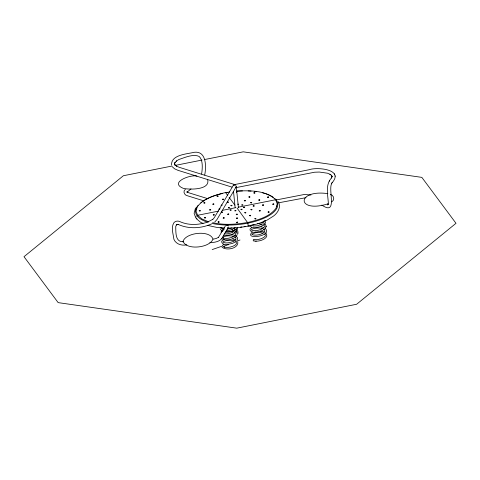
<?xml version="1.0" encoding="UTF-8"?>
<svg xmlns="http://www.w3.org/2000/svg" width="480" height="480" viewBox="0 0 480 480"><rect width="100%" height="100%" fill="white"/><g stroke="black" fill="none" stroke-linecap="round" stroke-linejoin="round"><path stroke-width="0.72" d="M227.742 195.552L225.576 192.54C215.352 195.048 203.94 197.958 197.268 206.778L196.05 211.164L197.598 215.304L201.81 218.898L208.392 221.724M225.42 192.72L229.71 191.958M255.306 232.122C259.17 231.762 264.66 230.916 266.07 226.698M266.1 226.332L265.74 224.958L264.684 223.794M266.058 226.866L266.112 226.158M256.212 241.14C260.214 241.428 270.12 238.074 265.698 232.908M197.154 215.868L197.598 215.292L218.568 211.11M201.612 174.006C202.488 168.486 203.13 160.002 199.152 156.456C193.314 153.678 185.01 157.5 178.836 159.516L176.298 161.148L176.532 160.908L174.84 162.786L175.008 162.45L174.486 164.322L174.504 163.554L175.164 165.312L174.768 164.67L176.592 166.236M204.702 175.032C206.376 166.686 206.562 150.606 194.106 152.304C187.404 154.044 170.88 154.602 171.582 165.018M264.084 222.114L263.424 223.158M187.146 192.504L187.146 191.736L187.398 192.396L186.984 191.766L188.604 192.714L207.918 198.72M237.414 239.826L237.588 237.87L236.166 236.028M235.686 187.692L314.622 172.218L319.35 172.05L327.6 173.226L330.222 174.402L329.94 174.204L331.758 175.764L331.392 175.11L332.052 176.868L332.1 176.094L331.578 177.996L331.758 177.666C325.098 184.41 327.852 194.592 328.32 202.872L327.816 204.618L328.05 204.342L327.45 204.876L328.14 204.57L327.39 204.684L327.768 204.69M195.528 207.954L194.112 213.312L195.834 218.04L196.092 216.522M236.994 235.236C233.82 239.772 226.29 241.158 221.478 238.698M329.25 181.206L329.424 180.894M235.956 187.194L216.954 219.57L214.806 221.922M225.252 226.182L218.388 237.48L218.634 237.252L216.048 238.554L213.096 239.148M228.234 227.502L221.652 238.722C218.844 242.16 213.9 242.358 209.838 242.748M220.902 232.05L223.116 230.64M221.922 230.394L221.508 231.816M187.182 192.132L190.992 188.886M185.382 189.288C182.55 191.268 184.41 195.336 187.446 195.768L204.078 200.934M222.426 245.364L223.872 244.386M235.194 227.532L231.444 229.752L226.464 230.802M264.006 224.688L265.398 222.978L265.644 221.562M235.494 229.362L233.766 230.628M235.896 231.06L237.462 229.242L237.558 227.262M236.658 192.744L236.334 192.312M221.286 212.25C223.152 211.23 222.594 213.372 221.244 212.328M236.058 241.506L232.824 243.27L228.75 244.224M263.898 224.778C259.944 227.256 253.998 229.062 249.792 226.284M331.794 201.816C335.13 199.92 333.858 195.024 330.27 194.412M234.918 210.522C234.408 211.794 237.6 210.078 235.074 210.462M251.706 227.688C247.164 229.62 252.504 233.328 255.39 232.122M252.222 232.152C243.516 240.222 273.324 236.334 265.194 228.348M262.452 223.95L257.496 225.786L253.224 226.032M222.912 229.608L224.148 229.044M211.716 223.872C201.312 228.528 188.856 229.212 178.338 224.49L178.638 224.556L176.766 224.502L177.072 224.352L176.256 224.97L176.49 224.736L175.728 226.56C175.92 232.356 175.128 241.956 183.15 241.806M207.822 221.964L212.874 219.288L212.628 219.516L214.35 217.602L233.31 185.292A1.632 1.434 30.4 0 1 235.818 185.382M328.29 203.754C296.448 213.78 295.998 189.162 327.84 193.626M231.744 227.982L227.178 229.182M224.142 239.61C218.268 241.218 224.106 246.162 227.784 244.332M212.184 249.582L222.612 245.988M236.52 241.2L240 240M232.266 231.312L228.69 232.188L225.192 232.248M223.464 217.746C221.904 218.712 225.918 218.04 223.842 217.692M259.506 210.576C257.94 211.536 261.954 210.87 259.884 210.522M206.592 222.462C197.358 225.144 187.986 225.402 179.394 221.406C177.498 220.722 175.236 221.13 173.904 222.72C170.76 227.622 173.292 233.97 173.88 239.244C175.89 244.254 181.896 245.946 186.822 244.818M248.556 226.176L258.504 223.596L267.078 220.116L273.6 215.994C277.836 212.898 281.634 206.538 278.082 201.522M171.912 166.062L123.372 175.74L24 256.698L58.164 302.628L236.754 328.164L356.628 304.26L456 223.302L421.836 177.372L243.246 151.836L204.27 159.606M175.59 165.33L202.062 160.05M222 205.632L221.622 205.686M210.042 209.61C208.008 210.3 212.052 210.288 210.426 209.592M222.18 210.39L235.92 207.648M238.092 207.228L275.688 199.734L276.228 200.1M253.626 205.692C251.67 206.238 255.276 206.568 254.178 205.704M278.298 202.866L305.988 197.664M227.382 245.004L223.44 246.384L224.088 246.984M225.996 231.492L229.8 231.288L233.16 231.924M227.394 235.848C224.208 236.328 220.998 237.66 223.2 237.972M248.352 226.206L237.63 227.748L227.484 228.114M237.84 204.63L238.602 204.27L237.882 204.024M222.078 247.23C226.248 250.872 238.818 248.664 237.798 241.764M227.754 201.99C229.548 201.792 227.64 203.238 227.13 202.308M219.66 209.34L218.82 209.082L220.134 208.818M227.346 235.854L228.354 235.776M196.926 176.106C191.052 174.204 168.864 182.34 183.168 188.304C189.144 189.822 210.732 190.128 207.606 179.448M236.658 191.028C249.84 190.554 265.458 190.008 275.688 199.734L277.236 203.868L276.018 208.254C269.346 217.074 257.94 219.99 247.71 222.492L248.238 225.906L248.01 225.594M196.314 208.986L196.662 208.974M276.63 206.064L276.972 206.046M228.33 235.776L231.18 235.872L234.246 236.682M254.412 241.08L255.39 241.14M255.288 241.14L256.296 241.14M221.982 205.08L221.016 205.326L221.436 205.686M257.616 223.494L262.014 224.166M224.328 233.808C228.852 234.708 237.816 230.844 234.498 228.342M254.628 239.556C258.642 240.48 268.194 236.568 264.72 234.078M224.58 227.97L216.582 227.352L207.792 225.432M231.324 234.36L235.566 235.638M223.944 229.302L221.532 228.492M260.508 231.108L264.252 232.026M223.392 235.218C227.898 235.836 238.092 234.384 236.31 228.012M197.04 218.856L196.302 218.61L200.682 222.366L203.034 223.386M261.048 226.758L263.742 227.496M223.104 229.026L223.77 229.164M232.512 230.01L234.768 230.67M212.646 222.654C224.19 225.33 236.256 224.412 247.836 222.456L247.95 223.068L237.09 208.104M223.008 230.736L221.124 230.088L220.14 228.672M223.566 238.098C228.102 239.682 239.262 235.548 234.348 232.458M224.454 247.11C228.876 248.628 239.274 244.8 235.782 241.818M231.852 229.992L234.48 230.802M232.752 239.01L236.076 240.18M233.67 228.69L234.642 228.972M261.498 222.438L262.482 222.714M262.416 228.66C258.438 226.674 247.182 229.686 252.99 230.442C257.208 231.72 267.276 227.736 263.82 225.066M262.914 233.178C259.398 231.762 253.344 232.74 251.862 234.21L251.94 234.396C255.954 236.916 268.848 232.59 263.682 229.17M310.95 195.024L304.416 194.46L276.222 199.956A1.632 0.348 78.7 0 1 276.558 200.37M234.06 240.936C230.238 238.992 219.6 241.758 224.088 242.622C227.958 244.002 239.1 240.516 235.272 237.264M234.474 184.488L179.244 167.322L176.298 166.056M231.954 187.11L178.056 170.358L174.582 168.81L172.248 166.728M223.038 237.918L223.71 238.146M223.932 246.93L224.604 247.158M263.232 222.972L262.38 222.678M222.552 228.846L221.946 228.552M321.864 205.08C337.95 216.144 327.954 190.314 331.668 183.54L331.518 183.816L332.238 182.49L332.064 182.802C344.256 169.134 316.722 166.914 309.324 169.686L234.318 184.638A1.632 0.348 78.7 0 1 234.66 185.076M236.124 229.632L237.66 231.036L238.128 232.386M235.782 231.558L236.406 232.104M236.166 231.594L236.514 232.104M229.08 197.346L234.864 205.122M228.054 244.602L228.33 244.86L228.45 244.176M334.356 173.802L334.488 174.156M335.136 175.878L335.274 176.244M273.354 203.826L273.39 204.216M268.14 196.812L268.176 197.202M268.722 211.716L268.758 212.106M263.1 204.744L263.136 205.134M259.338 199.692L259.38 200.082M259.758 210.438L259.8 210.828M254.478 192.57L254.514 192.96M255.48 218.382L255.522 218.772M253.698 205.59L253.734 205.98M251.274 202.332L251.31 202.722M251.544 209.262L251.58 209.652M249.486 196.632L249.528 197.022M250.212 215.238L250.254 215.634M244.92 200.352L244.956 200.742M245.388 212.364L245.424 212.754M236.4 187.518L238.428 207.828M236.874 214.044L236.916 214.434M237.024 217.86L237.06 218.25M237.186 222.018L237.222 222.408M233.52 191.49L235.11 207.444M227.826 201.888L227.862 202.278M228.294 213.888L228.33 214.278M222.996 199.008L223.038 199.404M223.722 217.608L223.758 217.998M221.67 204.99L221.706 205.38M221.94 211.908L221.976 212.298M219.516 208.662L219.552 209.052M217.728 195.87L217.764 196.26M218.736 221.67L218.772 222.066M213.45 203.814L213.492 204.204M213.87 214.548L213.912 214.938M210.114 209.508L210.15 209.898M204.492 202.536L204.528 202.926M205.068 217.428L205.11 217.818M199.86 210.426L199.896 210.816M236.226 186.246A1.632 0.66 -5.7 0 1 236.082 186.42M233.814 185.436A1.632 1.08 -72.7 0 1 235.182 184.71M207.048 198.888A1.632 1.08 -72.7 0 1 207.636 198.666M236.184 186.108A1.632 1.434 30.4 0 1 236.136 186.864M227.958 227.76A1.632 1.434 30.4 0 1 227.616 227.934M225.894 225.306A1.632 1.434 30.4 0 1 227.814 225.408M228.126 225.696A1.632 1.434 30.4 0 1 228.354 226.044M276.678 200.688A1.632 0.348 78.7 0 1 276.792 201.066M236.604 233.004A0.768 0.66 16 0 1 237.618 232.95A0.768 0.66 16 0 1 237.852 233.844A0.768 0.66 16 0 1 236.88 234.06M254.07 240.678A0.768 0.486 -82.1 0 1 253.344 240.768A0.768 0.486 -82.1 0 1 253.446 239.64A0.768 0.486 -82.1 0 1 254.154 239.748M274.938 198.66A41.28 16.662 -5.7 0 1 261.696 219.18A41.28 16.662 -5.7 0 1 212.184 223.458M208.086 222.384A41.28 16.662 -5.7 0 1 197.988 205.572M200.766 202.848A41.28 16.662 -5.7 0 1 201.75 202.086M202.824 201.324A41.28 16.662 -5.7 0 1 206.496 199.152M207.162 198.81A41.28 16.662 -5.7 0 1 215.574 195.396M216.234 195.18A41.28 16.662 -5.7 0 1 222.51 193.464M226.11 192.702A41.28 16.662 -5.7 0 1 227.496 192.45M236.754 191.25A41.28 16.662 -5.7 0 1 242.484 190.938M248.178 190.962A41.28 16.662 -5.7 0 1 251.1 191.118M254.646 191.436A41.28 16.662 -5.7 0 1 256.68 191.7M262.62 192.84A41.28 16.662 -5.7 0 1 265.296 193.584M266.052 193.83A41.28 16.662 -5.7 0 1 273.264 197.292M265.326 220.5A41.28 16.662 -5.7 0 1 263.472 221.334M254.004 224.556A41.28 16.662 -5.7 0 1 249.696 225.6M245.46 226.416A41.28 16.662 -5.7 0 1 244.044 226.644M241.908 226.95A41.28 16.662 -5.7 0 1 240.474 227.13M221.838 227.574A41.28 16.662 -5.7 0 1 220.41 227.448M183.048 241.29C186.336 250.602 210.12 247.788 212.976 239.04C209.694 229.728 185.904 232.548 183.048 241.29M230.106 210.042C231.456 211.158 231.96 208.89 230.106 210.042M230.88 205.572C232.236 206.688 232.74 204.426 230.88 205.572M240.954 209.46C242.31 210.576 242.814 208.314 240.954 209.46M241.734 204.984C243.084 206.1 243.588 203.832 241.734 204.984M228.342 207.63C229.512 208.8 230.316 206.532 228.342 207.63M243.528 207.348C244.704 208.524 245.508 206.256 243.528 207.348M199.206 210.768C200.178 211.992 201.306 209.73 199.206 210.768M203.838 202.872C204.81 204.096 205.938 201.834 203.838 202.872M204.42 217.764C205.392 218.988 206.514 216.726 204.42 217.764M217.08 196.206C218.052 197.43 219.174 195.168 217.08 196.206M212.802 204.15C213.774 205.38 214.896 203.118 212.802 204.15M213.222 214.884C214.194 216.108 215.316 213.846 213.222 214.884M222.348 199.35C223.32 200.574 224.442 198.312 222.348 199.35M218.082 222.012C219.054 223.236 220.182 220.974 218.082 222.012M227.646 214.224C228.612 215.448 229.74 213.186 227.646 214.224M236.226 214.386C237.198 215.61 238.32 213.348 236.226 214.386M244.266 200.694C245.238 201.918 246.366 199.656 244.266 200.694M236.376 218.196C237.342 219.42 238.47 217.158 236.376 218.196M248.838 196.968C249.81 198.192 250.932 195.93 248.838 196.968M236.538 222.354C237.51 223.578 238.632 221.316 236.538 222.354M253.824 192.906C254.796 194.13 255.924 191.868 253.824 192.906M244.734 212.7C245.706 213.924 246.834 211.662 244.734 212.7M250.62 202.668C251.592 203.892 252.72 201.63 250.62 202.668M250.896 209.598C251.862 210.822 252.99 208.56 250.896 209.598M249.564 215.58C250.536 216.804 251.664 214.542 249.564 215.58M258.69 200.028C259.662 201.252 260.784 198.99 258.69 200.028M262.446 205.08C263.418 206.31 264.546 204.048 262.446 205.08M254.832 218.718C255.804 219.942 256.932 217.68 254.832 218.718M267.492 197.148C268.458 198.378 269.586 196.116 267.492 197.148M268.074 212.058C269.04 213.282 270.168 211.02 268.074 212.058M272.706 204.162C273.672 205.386 274.8 203.124 272.706 204.162"/></g></svg>
